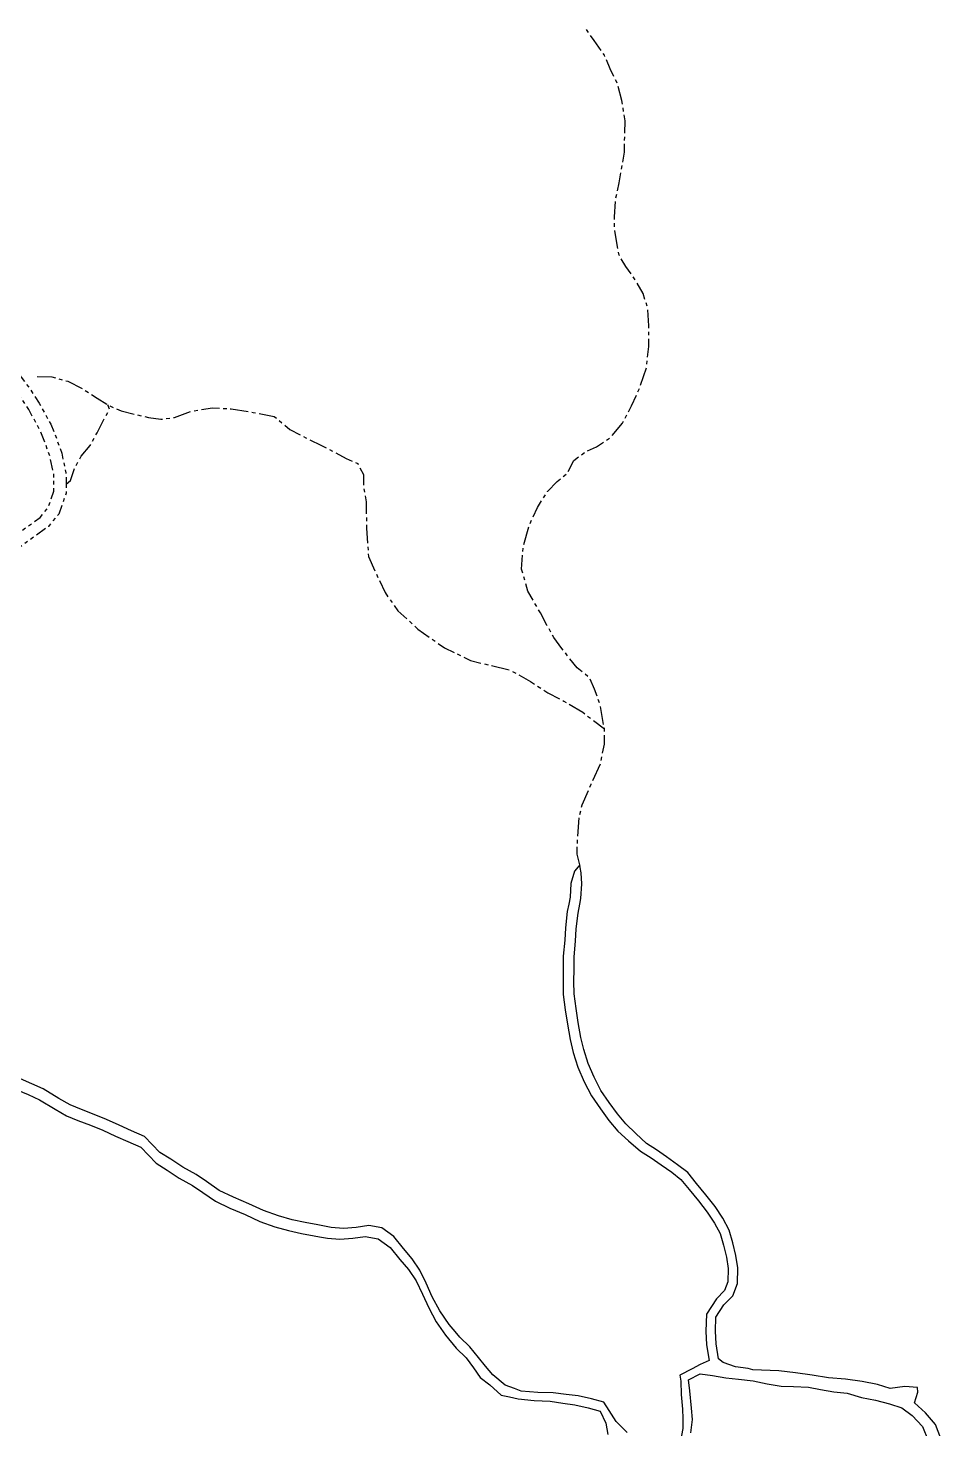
# Model space of a CAD drawing. Extents: x 211015 to 214226, y 4840231 to 4844926.
# Drawn here: x 213052 to 213428, y 4841985 to 4842562 of the extents above; entities that cross this region are included whole.
import ezdxf

# ---------------------------------------------------------------- set-up
doc = ezdxf.new("R2010")
doc.units = 0
doc.header["$LTSCALE"] = 1.5
doc.header["$MEASUREMENT"] = 0
doc.linetypes.add('TRACO_13', pattern=[8, 5, -1, 1, -1])
doc.linetypes.add('TRACO_25', pattern=[8, 3, -1, 1, -1, 1, -1])
for name, color, linetype in [('HD-CURSO-INTER', 170, 'CONTINUOUS'), ('HD-CURSO-PERENE', 170, 'CONTINUOUS'), ('OB-MOV-DE-TERRA', 20, 'CONTINUOUS'), ('SV-EST-M-N-PAV', 20, 'CONTINUOUS')]:
    doc.layers.add(name, color=color, linetype=linetype)

msp = doc.modelspace()

# ---------------------------------------------------------------- linework, layer by layer
at = {"layer": 'HD-CURSO-INTER', "linetype": 'TRACO_13', "flags": 128}
for points in [[(213279.44, 4842217), (213278.41, 4842221.44), (213278.47, 4842226.65), (213279.26, 4842236.71), (213280.42, 4842241.7), (213284.12, 4842250.24), (213288, 4842258.73), (213289.63, 4842266.8), (213289.62, 4842273.08), (213288.54, 4842278.92), (213287.69, 4842283.56), (213285.5, 4842289.36), (213283.51, 4842294.05), (213278.32, 4842298.27), (213272.07, 4842306.19), (213268.83, 4842310.66), (213265.89, 4842315.82), (213263.25, 4842320.83), (213260.56, 4842325.47), (213258.11, 4842329.87), (213255.48, 4842338.88), (213256.21, 4842348.41), (213258.62, 4842356.78), (213262.06, 4842364.32), (213266.18, 4842370.83), (213270.15, 4842374.98), (213274.15, 4842378.25), (213277, 4842383.62), (213281.4, 4842387.02), (213286.36, 4842389.33), (213292.13, 4842393.08), (213297.04, 4842399.09), (213300.81, 4842406.17), (213304.1, 4842413.52), (213306.91, 4842421.86), (213307.89, 4842430.65), (213307.95, 4842439.21), (213307.37, 4842446.49), (213305.58, 4842452.42), (213302.05, 4842458.45), (213298.45, 4842463.6), (213295.66, 4842468.26), (213294.73, 4842473.38), (213293.79, 4842479.43), (213293.79, 4842484.09), (213294.26, 4842491.54), (213295.66, 4842498.06), (213297.83, 4842510.74), (213298.1, 4842523.59), (213296.84, 4842532.01), (213294.73, 4842539.52), (213291.93, 4842545.1), (213289.6, 4842550.69), (213285.41, 4842556.75), (213281.68, 4842561.87)], [(213056.05, 4842418.33), (213062.09, 4842418.19), (213068.62, 4842416.28), (213074.6, 4842413.28), (213080.67, 4842409.38), (213085.1, 4842406.53), (213090.55, 4842404.07), (213096.59, 4842402.63), (213101.91, 4842401.41), (213106.96, 4842400.64), (213112.62, 4842401.41), (213119.66, 4842404.01), (213128.23, 4842405.39), (213135.88, 4842404.93), (213144.89, 4842403.46), (213153.57, 4842401.81), (213160.08, 4842396.48), (213166.7, 4842392.98), (213172.8, 4842390.01), (213177.98, 4842387.3), (213183.28, 4842384.5), (213188.01, 4842382.44), (213190.41, 4842377.9), (213190.47, 4842372.26), (213191.48, 4842366.55), (213191.63, 4842355.76), (213192.43, 4842344.04), (213199.25, 4842329.2), (213204.55, 4842321.75), (213212.82, 4842314.16), (213218.17, 4842310.34), (213223.79, 4842306.49), (213234.39, 4842301.28), (213239.88, 4842299.92), (213250.63, 4842297.37), (213259.17, 4842292.6), (213266.31, 4842287.92), (213272.91, 4842284.49), (213280.65, 4842279.9), (213289.62, 4842273.08)]]:
    msp.add_lwpolyline(points, dxfattribs=at)
at = {"layer": 'HD-CURSO-PERENE', "linetype": 'Continuous', "flags": 128}
for points in [[(213428.19, 4841980.56), (213425.98, 4841986.44), (213421.77, 4841991.15), (213417.35, 4841995.32), (213418.68, 4841999.78), (213418.57, 4842001.63), (213413.37, 4842002.02), (213407.27, 4842001.2), (213402.04, 4842002.94), (213395.72, 4842004.15), (213388.84, 4842005.07), (213381.89, 4842005.64), (213375.13, 4842006.77), (213368.27, 4842007.71), (213361.4, 4842008.48), (213350.66, 4842008.97), (213348.77, 4842009.42), (213343.6, 4842010.09), (213338.44, 4842011.89), (213336.58, 4842013.39), (213335.6, 4842019.67), (213335.3, 4842024.83), (213335.54, 4842030.61), (213338.8, 4842035.75), (213342.42, 4842039.36), (213344.4, 4842044.47), (213344.49, 4842050.9), (213343.68, 4842056.09), (213342.51, 4842061.3), (213340.92, 4842066.54), (213338.33, 4842071.45), (213335.17, 4842076.17), (213331.4, 4842081.03), (213327.49, 4842085.72), (213323.89, 4842090.19), (213319.69, 4842093.46), (213315.22, 4842096.64), (213311.11, 4842099.54), (213306.88, 4842102.22), (213302.49, 4842106.27), (213298.47, 4842110.29), (213294.95, 4842114.45), (213291.61, 4842119.07), (213288.14, 4842124.08), (213285.38, 4842129.54), (213282.87, 4842135.2), (213281.11, 4842140.91), (213279.89, 4842145.9), (213278.83, 4842152.08), (213277.95, 4842157.87), (213277.11, 4842163.92), (213277.07, 4842168.94), (213277.1, 4842173.98), (213277.14, 4842179.16), (213277.75, 4842185.59), (213278.01, 4842190.68), (213278.78, 4842197.06), (213279.49, 4842200.87), (213279.92, 4842203.17), (213280.31, 4842209.25), (213280, 4842213.78), (213279.65, 4842215.99), (213279.44, 4842217), (213278.81, 4842216.27), (213277.24, 4842214.44), (213275.81, 4842209.4), (213275.45, 4842203.73), (213274.92, 4842200.87), (213274.33, 4842197.74), (213273.53, 4842191.07), (213273.27, 4842185.92), (213272.64, 4842179.39), (213272.59, 4842171.03), (213272.58, 4842168.93), (213272.62, 4842163.6), (213273.5, 4842157.22), (213274.4, 4842151.36), (213275.49, 4842144.99), (213276.77, 4842139.72), (213278.65, 4842133.62), (213281.32, 4842127.62), (213284.27, 4842121.78), (213287.94, 4842116.48), (213291.41, 4842111.68), (213295.16, 4842107.24), (213299.57, 4842103.23), (213304.48, 4842099.09), (213308.92, 4842096.27), (213312.94, 4842093.43), (213317.34, 4842090.31), (213321.11, 4842087.37), (213324.44, 4842083.23), (213328.34, 4842078.57), (213331.98, 4842073.86), (213334.95, 4842069.43), (213337.27, 4842065.04), (213338.71, 4842060.3), (213339.81, 4842055.35), (213340.56, 4842050.62), (213340.48, 4842045.23), (213339.05, 4842041.55), (213335.71, 4842038.23), (213331.66, 4842031.83), (213331.37, 4842024.8), (213331.68, 4842019.25), (213332.69, 4842012.78), (213328.97, 4842011.06), (213325.7, 4842009.32), (213320.66, 4842006.71), (213321.11, 4842004.19), (213321.23, 4841998.74), (213321.72, 4841992.68), (213321.84, 4841988.81), (213321.96, 4841984.69), (213320.87, 4841979.73)], [(213298.95, 4841983.12), (213294.47, 4841987.6), (213291.57, 4841992.2), (213289.42, 4841995.62), (213284.32, 4841996.95), (213278.78, 4841998.17), (213273.79, 4841998.73), (213268.47, 4841999.39), (213262.15, 4841999.61), (213255.27, 4842000.17), (213252.51, 4842001.2), (213248.73, 4842002.61), (213243.63, 4842006.82), (213240.64, 4842010.37), (213237.76, 4842014.03), (213234.18, 4842018.34), (213230.06, 4842022.39), (213228.13, 4842024.68), (213225.62, 4842027.67), (213221.86, 4842033.18), (213218.72, 4842038.94), (213216.16, 4842044.6), (213213.6, 4842050.01), (213210.46, 4842054.7), (213206.86, 4842058.92), (213202.82, 4842063.83), (213197.9, 4842067.43), (213192.56, 4842068.35), (213187.44, 4842067.6), (213182.14, 4842067.22), (213177.02, 4842067.64), (213171.6, 4842068.61), (213166.34, 4842069.63), (213161, 4842070.77), (213155.37, 4842072.38), (213149.18, 4842074.53), (213143.21, 4842077.39), (213136.88, 4842080.01), (213130.95, 4842082.89), (213125.76, 4842086.54), (213121.48, 4842089.39), (213116.03, 4842092.39), (213111.08, 4842095.72), (213106.55, 4842098.5), (213100.15, 4842105.12), (213094.87, 4842107.45), (213089.81, 4842109.71), (213084.5, 4842112.09), (213079.45, 4842114.2), (213074.29, 4842116.18), (213069.61, 4842118.09), (213064.98, 4842120.8), (213058.48, 4842124.72), (213053.75, 4842126.8), (213049.09, 4842128.81)], [(213047.6, 4842124.33), (213052.26, 4842122.32), (213056.99, 4842120.24), (213063.48, 4842116.32), (213068.11, 4842113.62), (213072.8, 4842111.71), (213077.95, 4842109.72), (213083.01, 4842107.62), (213088.32, 4842105.24), (213093.37, 4842102.98), (213098.65, 4842100.65), (213105.06, 4842094.02), (213109.58, 4842091.24), (213114.53, 4842087.92), (213119.99, 4842084.92), (213124.26, 4842082.06), (213129.46, 4842078.42), (213135.39, 4842075.54), (213141.72, 4842072.91), (213147.69, 4842070.06), (213153.87, 4842067.9), (213159.51, 4842066.29), (213164.85, 4842065.15), (213170.11, 4842064.13), (213172.3, 4842063.74), (213175.53, 4842063.17), (213180.64, 4842062.75), (213185.94, 4842063.12), (213191.07, 4842063.87), (213196.41, 4842062.95), (213201.33, 4842059.36), (213205.37, 4842054.44), (213208.97, 4842050.22), (213212.11, 4842045.53), (213214.67, 4842040.12), (213217.23, 4842034.46), (213220.37, 4842028.71), (213224.13, 4842023.2), (213228.56, 4842017.91), (213232.68, 4842013.87), (213235.76, 4842009.7), (213238.42, 4842005.82), (213242.42, 4842002.72), (213247.07, 4841998.51), (213250.52, 4841997.74), (213254.05, 4841996.95), (213260.71, 4841996.29), (213267.22, 4841996.01), (213272.46, 4841995.21), (213277.42, 4841994.5), (213282.89, 4841993.31), (213287.9, 4841991.92), (213290.24, 4841986.99), (213290.96, 4841982.27)], [(213325.23, 4841983), (213325.83, 4841988.45), (213325.47, 4841993.17), (213324.74, 4842000.31), (213324.21, 4842004.84), (213328.98, 4842007.34), (213334.09, 4842006.57), (213339.55, 4842005.69), (213344.77, 4842005.1), (213350.83, 4842004.43), (213356.67, 4842003.17), (213362.39, 4842002.13), (213367.53, 4842002.1), (213373.62, 4842001.73), (213378.56, 4842000.82), (213384.03, 4841999.9), (213389.52, 4841999.28), (213395.41, 4841997.57), (213401.29, 4841996.46), (213406.98, 4841994.9), (213412.12, 4841993.28), (213416.39, 4841990.13), (213420.61, 4841985.59), (213422.87, 4841979.78)]]:
    msp.add_lwpolyline(points, dxfattribs=at)
at = {"layer": 'OB-MOV-DE-TERRA', "linetype": 'TRACO_13', "flags": 128}
msp.add_lwpolyline([(213067.92, 4842373.9), (213069.68, 4842375.47), (213071.39, 4842380.38), (213074.19, 4842385.45), (213077.87, 4842389.87), (213080.65, 4842395.11), (213083.13, 4842399.95), (213085.79, 4842404.72), (213085.1, 4842406.53)], dxfattribs=at)
at = {"layer": 'SV-EST-M-N-PAV', "linetype": 'TRACO_25', "flags": 128}
for points in [[(213002.95, 4842437.77), (212993.41, 4842430.98), (212983.54, 4842423.49), (212972.23, 4842412.69), (212952.05, 4842394.64), (212921.88, 4842371.71), (212919.12, 4842369.7), (212927.42, 4842368.88), (212935, 4842366.6), (212940.65, 4842364.52), (212947.91, 4842362.01), (212954.36, 4842359.8), (212960.97, 4842358.32), (212970.24, 4842357.95), (212980.23, 4842357.68), (212988.71, 4842356.12), (212995.39, 4842353.39), (213002.64, 4842349.97), (213009.84, 4842347.41), (213020.66, 4842344.29), (213024.08, 4842343.72), (213028.9, 4842343.72), (213032.76, 4842345.14), (213038.92, 4842348.05), (213046.14, 4842352.17), (213057.19, 4842360.19), (213060.46, 4842364.12), (213062.91, 4842370.97), (213062.85, 4842377.95), (213061.25, 4842385.27), (213059.31, 4842390.83), (213057.03, 4842396.41), (213052.53, 4842404.63), (213048.48, 4842410.88), (213036.76, 4842426.34)], [(213040.77, 4842429.38), (213052.6, 4842413.77), (213056.86, 4842407.21), (213061.58, 4842398.58), (213064.02, 4842392.61), (213066.1, 4842386.64), (213067.88, 4842378.51), (213067.94, 4842370.12), (213064.9, 4842361.58), (213060.65, 4842356.49), (213048.88, 4842347.94), (213041.25, 4842343.58), (213034.7, 4842340.49), (213029.8, 4842338.69), (213023.67, 4842338.69), (213019.55, 4842339.38), (213008.3, 4842342.62), (213000.72, 4842345.31), (212993.36, 4842348.78), (212987.29, 4842351.26), (212980.36, 4842352.54), (212970.1, 4842352.92), (212970.01, 4842351.13), (212971.42, 4842347.95), (212973.81, 4842342.86)]]:
    msp.add_lwpolyline(points, dxfattribs=at)

doc.saveas('drawing.dxf')
